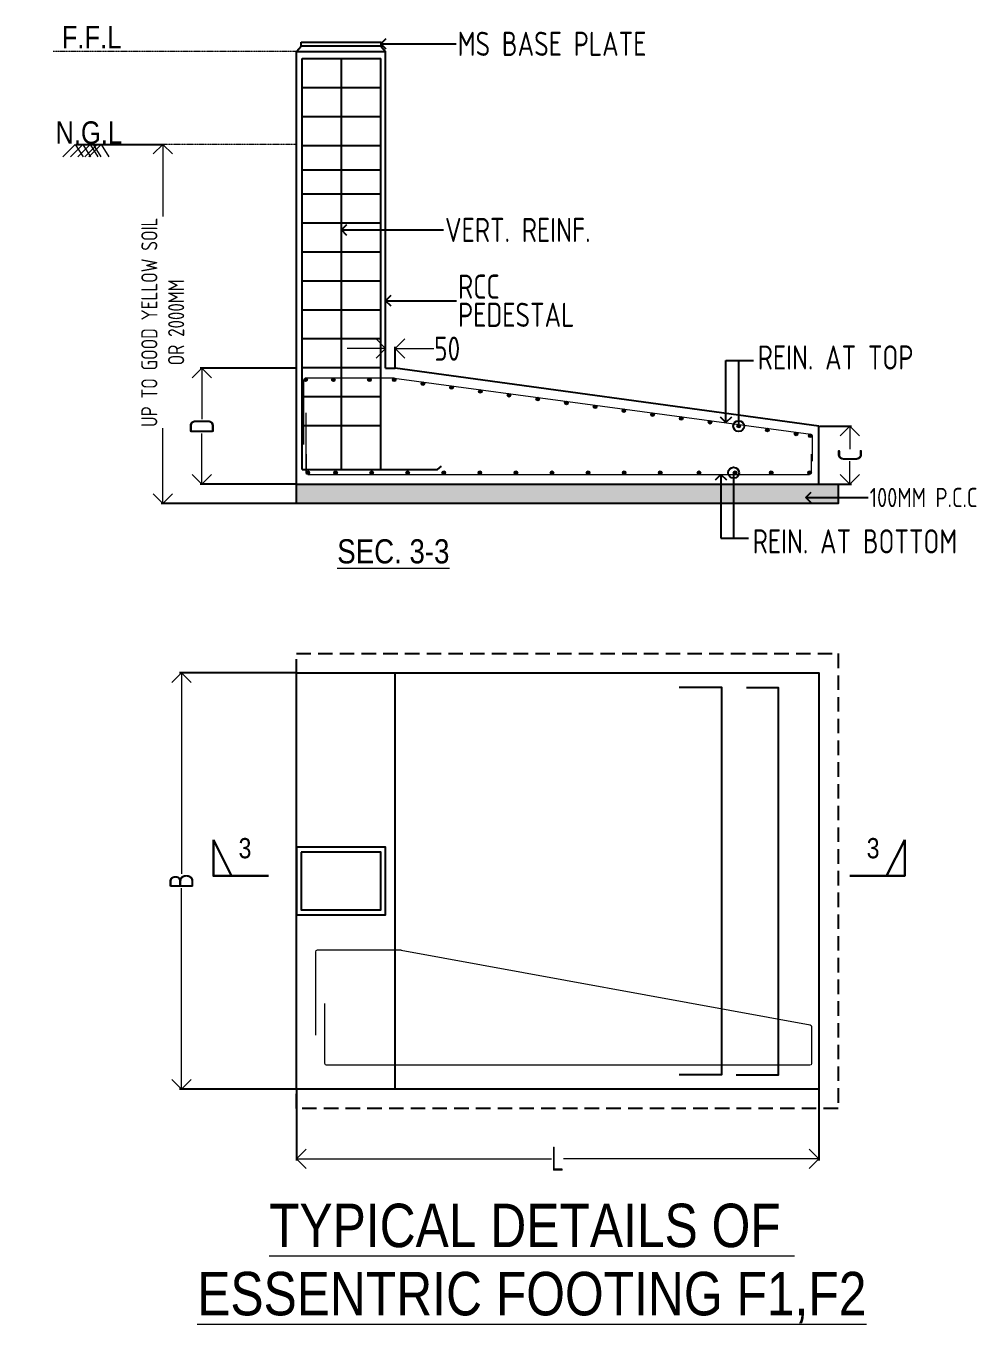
# Model space of a CAD drawing. Header units: millimetres. Extents: x 3470347 to 5996549, y -3470518 to 17149644.
# Drawn here: x 4928181 to 4938041, y 6898553 to 6911994 of the extents above; entities that cross this region are included whole.
import ezdxf
from ezdxf.enums import TextEntityAlignment as Align

# ---------------------------------------------------------------- set-up
doc = ezdxf.new("R2010")
doc.units = ezdxf.units.MM
doc.header["$MEASUREMENT"] = 0
doc.header["$PDMODE"] = 35
doc.header["$PDSIZE"] = -5
doc.linetypes.add('DASHED2', pattern=[0.375, 0.25, -0.125])
doc.linetypes.add('HIDDEN', pattern=[0.375, 0.25, -0.125])
doc.layers.get('0').update_dxf_attribs({"linetype": 'CONTINUOUS', "lineweight": 25})
doc.layers.get('DEFPOINTS').update_dxf_attribs({"linetype": 'CONTINUOUS', "lineweight": 25})
for name, color, linetype, lineweight in [('BLOCK', 7, 'CONTINUOUS', 30), ('L4', 4, 'CONTINUOUS', 30), ('PV_TEXT_ROMANS', 7, 'CONTINUOUS', 0), ('rDIMension', 1, 'CONTINUOUS', 18), ('rPCC DASH', 9, 'HIDDEN', 15), ('rRCC 1', 3, 'CONTINUOUS', 25), ('rRCC 2', 40, 'CONTINUOUS', 15), ('rREINF 1', 1, 'CONTINUOUS', 25), ('TEXT3', 7, 'CONTINUOUS', 30), ('TEXT6', 6, 'CONTINUOUS', 50)]:
    doc.layers.add(name, color=color, linetype=linetype, lineweight=lineweight)
doc.layers.add('S&T_HATCH', color=7, linetype='CONTINUOUS')
doc.styles.add('DIM', font='geniso.shx', dxfattribs={"width": 0.85})
doc.styles.add('J.P', font='ARIALN.TTF')
doc.styles.add('ROMANS', font='', dxfattribs={"width": 0.8})
doc.styles.get('ROMANS').set_extended_font_data('AR CENA')
doc.dimstyles.new('ST-150', dxfattribs={"dimscale": 75, "dimtxt": 3, "dimasz": 2, "dimexe": 0.18, "dimexo": 0.0625, "dimgap": 0.2, "dimtad": 0, "dimdec": 0, "dimlfac": 2, "dimzin": 0, "dimdsep": 46, "dimtxsty": 'DIM', "dimblk": 'OPEN90', "dimcen": 0.09, "dimclrd": 256, "dimclrt": 7, "dimadec": 0, "dimazin": 0, "dimtfac": 1, "dimtdec": 0, "dimtofl": 0, "dimtmove": 0, "dimatfit": 3, "dimldrblk": 'OPEN90', "dimfxl": 1, "dimtolj": 1, "dimtzin": 0, "dimlwd": -1, "dimarcsym": 0})
doc.dimstyles.new('ST-50', dxfattribs={"dimscale": 100, "dimtxt": 2.5, "dimasz": 2, "dimexe": 0.18, "dimexo": 0.0625, "dimgap": 0.2, "dimtad": 0, "dimdec": 0, "dimlfac": 0.5, "dimzin": 0, "dimdsep": 46, "dimtxsty": 'DIM', "dimblk": 'OPEN90', "dimcen": 0.09, "dimclrd": 256, "dimclrt": 7, "dimadec": 0, "dimazin": 0, "dimtfac": 1, "dimtdec": 0, "dimtofl": 0, "dimtmove": 0, "dimatfit": 3, "dimldrblk": 'OPEN90', "dimfxl": 1, "dimtolj": 1, "dimtzin": 0, "dimlwd": -1, "dimarcsym": 0})

# ---------------------------------------------------------------- blocks, each defined once
blk = doc.blocks.new('_Open90')
at = {"color": 0, "linetype": 'ByBlock', "lineweight": -2}
for p, q in [((0, 0), (-1, 0)), ((-0.5, 0.5), (0, 0)), ((0, 0), (-0.5, -0.5))]:
    blk.add_line(p, q, dxfattribs=at)
blk = doc.blocks.new('*D876')
at = {"layer": 'DEFPOINTS', "color": 0}
for p in [(4928692.180789503, 6910768.164020206), (4929597.697571815, 6910768.164020206), (4930981.279877479, 6907048.801802397)]:
    blk.add_point(p, dxfattribs=at)
at = {"layer": 'rDIMension', "color": 0, "lineweight": -2}
for p, q in [((4928698.430789503, 6910768.164020206), (4929615.697571815, 6910768.164020206)), ((4930975.029877479, 6907048.801802397), (4929579.697571815, 6907048.801802397))]:
    blk.add_line(p, q, dxfattribs=at)
at = {"layer": 'rDIMension'}
for p, q in [((4929597.697571815, 6910568.164020206), (4929597.697571815, 6910021.890466753)), ((4929597.697571815, 6907248.801802397), (4929597.697571815, 6907828.546366753))]:
    blk.add_line(p, q, dxfattribs=at)
at = {"layer": 'rDIMension', "xscale": 200, "yscale": 200, "zscale": 200}
for p, rotation in [((4929597.697571815, 6910768.164020206), 90), ((4929597.697571815, 6907048.801802397), 270)]:
    blk.add_blockref('_Open90', p, dxfattribs=dict(at, rotation=rotation))
at = {"layer": 'rDIMension', "color": 7, "insert": (4929597.697571815, 6908925.218416753), "char_height": 250, "attachment_point": 5, "rotation": 90, "style": 'DIM'}
blk.add_mtext('\\A1;{\\H0.66667x;UP TO GOOD YELLOW SOIL\\POR 2000MM}', dxfattribs=at)
blk = doc.blocks.new('*D877')
at = {"layer": 'DEFPOINTS', "color": 0}
for p in [(4936391.229720772, 6907848.801802397), (4936714.017906274, 6907848.801802397), (4936591.229720772, 6907248.801802398)]:
    blk.add_point(p, dxfattribs=at)
at = {"layer": 'rDIMension', "color": 0, "lineweight": -2}
for p, q in [((4936397.479720772, 6907848.801802397), (4936732.017906274, 6907848.801802397)), ((4936597.479720772, 6907248.801802398), (4936732.017906274, 6907248.801802398))]:
    blk.add_line(p, q, dxfattribs=at)
at = {"layer": 'rDIMension'}
for p, q in [((4936714.017906274, 6907648.801802397), (4936714.017906274, 6907611.301802397)), ((4936714.017906274, 6907448.801802398), (4936714.017906274, 6907486.301802397))]:
    blk.add_line(p, q, dxfattribs=at)
at = {"layer": 'rDIMension', "xscale": 200, "yscale": 200, "zscale": 200}
for p, rotation in [((4936714.017906274, 6907848.801802397), 90), ((4936714.017906274, 6907248.801802398), 270)]:
    blk.add_blockref('_Open90', p, dxfattribs=dict(at, rotation=rotation))
at = {"layer": 'rDIMension', "color": 7, "insert": (4936714.017906274, 6907548.801802397), "char_height": 250, "attachment_point": 5, "rotation": 90, "style": 'DIM'}
blk.add_mtext('\\A1;C', dxfattribs=at)
blk = doc.blocks.new('*D878')
at = {"layer": 'DEFPOINTS', "color": 0}
for p in [(4930002.072362051, 6908448.801802397), (4930981.279877479, 6908448.801802397), (4930981.279877479, 6907248.801802397)]:
    blk.add_point(p, dxfattribs=at)
at = {"layer": 'rDIMension', "color": 0, "lineweight": -2}
for p, q in [((4930975.029877479, 6908448.801802397), (4929984.072362051, 6908448.801802397)), ((4930975.029877479, 6907248.801802397), (4929984.072362051, 6907248.801802397))]:
    blk.add_line(p, q, dxfattribs=at)
at = {"layer": 'rDIMension'}
for p, q in [((4930002.072362051, 6908248.801802397), (4930002.072362051, 6907921.926802397)), ((4930002.072362051, 6907448.801802397), (4930002.072362051, 6907775.676802397))]:
    blk.add_line(p, q, dxfattribs=at)
at = {"layer": 'rDIMension', "xscale": 200, "yscale": 200, "zscale": 200}
for p, rotation in [((4930002.072362051, 6908448.801802397), 90), ((4930002.072362051, 6907248.801802397), 270)]:
    blk.add_blockref('_Open90', p, dxfattribs=dict(at, rotation=rotation))
at = {"layer": 'rDIMension', "color": 7, "insert": (4930002.072362051, 6907848.801802397), "char_height": 250, "attachment_point": 5, "rotation": 90, "style": 'DIM'}
blk.add_mtext('\\A1;D', dxfattribs=at)
blk = doc.blocks.new('*D879')
at = {"layer": 'DEFPOINTS', "color": 0}
for p in [(4930981.279877479, 6905294.383428284), (4929790.609119008, 6900985.872859613), (4930981.279877479, 6900985.872859613)]:
    blk.add_point(p, dxfattribs=at)
at = {"layer": 'rDIMension', "color": 0, "lineweight": -2}
for p, q in [((4930975.029877479, 6905294.383428284), (4929772.609119008, 6905294.383428284)), ((4930975.029877479, 6900985.872859613), (4929772.609119008, 6900985.872859613))]:
    blk.add_line(p, q, dxfattribs=at)
at = {"layer": 'rDIMension'}
for p, q in [((4929790.609119008, 6905094.383428284), (4929790.609119008, 6903213.253143948)), ((4929790.609119008, 6901185.872859613), (4929790.609119008, 6903067.003143948))]:
    blk.add_line(p, q, dxfattribs=at)
at = {"layer": 'rDIMension', "xscale": 200, "yscale": 200, "zscale": 200}
for p, rotation in [((4929790.609119008, 6905294.383428284), 90), ((4929790.609119008, 6900985.872859613), 270)]:
    blk.add_blockref('_Open90', p, dxfattribs=dict(at, rotation=rotation))
at = {"layer": 'rDIMension', "color": 7, "insert": (4929790.609119008, 6903140.128143949), "char_height": 250, "attachment_point": 5, "rotation": 90, "style": 'DIM'}
blk.add_mtext('\\A1;B', dxfattribs=at)
blk = doc.blocks.new('*D880')
at = {"layer": 'DEFPOINTS', "color": 0}
for p in [(4930981.279877479, 6900985.872859613), (4936391.229720772, 6900985.872859613), (4936391.229720772, 6900264.785548192)]:
    blk.add_point(p, dxfattribs=at)
at = {"layer": 'rDIMension', "color": 0, "lineweight": -2}
for p, q in [((4930981.279877479, 6900979.622859613), (4930981.279877479, 6900246.785548192)), ((4936391.229720772, 6900979.622859613), (4936391.229720772, 6900246.785548192))]:
    blk.add_line(p, q, dxfattribs=at)
at = {"layer": 'rDIMension'}
for p, q in [((4931181.279877479, 6900264.785548192), (4933623.754799126, 6900264.785548192)), ((4936191.229720772, 6900264.785548192), (4933748.754799126, 6900264.785548192))]:
    blk.add_line(p, q, dxfattribs=at)
at = {"layer": 'rDIMension', "xscale": 200, "yscale": 200, "zscale": 200, "rotation": 180}
blk.add_blockref('_Open90', (4930981.279877479, 6900264.785548192), dxfattribs=at)
at = {"layer": 'rDIMension', "xscale": 200, "yscale": 200, "zscale": 200}
blk.add_blockref('_Open90', (4936391.229720772, 6900264.785548192), dxfattribs=at)
at = {"layer": 'rDIMension', "color": 7, "insert": (4933686.254799126, 6900264.785548192), "char_height": 250, "attachment_point": 5, "style": 'DIM'}
blk.add_mtext('\\A1;L', dxfattribs=at)
blk = doc.blocks.new('SMH-1')
at = {"layer": 'L4'}
for points in [[(0, 0), (814.6229330631322, 0), (814.6229330631322, 534.8206034718023)], [(814.6229330631322, 534.8206034718023), (546.0281598753063, 0)]]:
    blk.add_lwpolyline(points, dxfattribs=at)
at = {"layer": 'TEXT6', "style": 'ROMANS', "width": 0.85}
blk.add_attdef('SEC', text='', height=300, dxfattribs=at).set_placement((346.3707409001945, 410.1505165286653), align=Align.MIDDLE_CENTER)
blk = doc.blocks.new('*D881')
at = {"layer": 'DEFPOINTS', "color": 0}
for p in [(4932006.279877479, 6908652.611773536), (4931906.279877479, 6908448.801802402), (4932006.279877479, 6908448.801802402)]:
    blk.add_point(p, dxfattribs=at)
at = {"layer": 'rDIMension'}
for p, q in [((4931706.279877479, 6908652.611773536), (4931506.279877479, 6908652.611773536)), ((4932206.279877479, 6908652.611773536), (4932406.279877479, 6908652.611773536))]:
    blk.add_line(p, q, dxfattribs=at)
at = {"layer": 'rDIMension', "color": 0, "lineweight": -2}
for p, q in [((4931906.279877479, 6908455.051802402), (4931906.279877479, 6908670.611773536)), ((4932006.279877479, 6908455.051802402), (4932006.279877479, 6908670.611773536))]:
    blk.add_line(p, q, dxfattribs=at)
at = {"layer": 'rDIMension', "xscale": 200, "yscale": 200, "zscale": 200}
blk.add_blockref('_Open90', (4931906.279877479, 6908652.611773536), dxfattribs=at)
at = {"layer": 'rDIMension', "xscale": 200, "yscale": 200, "zscale": 200, "rotation": 180}
blk.add_blockref('_Open90', (4932006.279877479, 6908652.611773536), dxfattribs=at)
at = {"layer": 'rDIMension', "color": 7, "insert": (4932543.238538897, 6908652.611773536), "char_height": 250, "attachment_point": 5, "style": 'DIM'}
blk.add_mtext('\\A1;50', dxfattribs=at)

msp = doc.modelspace()

# ---------------------------------------------------------------- hatches: boundary and pattern name
at = {"layer": 'rRCC 2'}
h = msp.add_hatch(color=256, dxfattribs=at)
h.dxf.hatch_style = 1
edge = h.paths.add_edge_path()
edge.add_arc((4931077.645183047, 6908330.101022458), 18.70077993899758, 0, 360)
h = msp.add_hatch(color=256, dxfattribs=at)
h.dxf.hatch_style = 1
edge = h.paths.add_edge_path()
edge.add_arc((4931364.889280852, 6908330.101022458), 18.70077993899758, 0, 360)
h = msp.add_hatch(color=256, dxfattribs=at)
h.dxf.hatch_style = 1
edge = h.paths.add_edge_path()
edge.add_arc((4931738.511329754, 6908330.101022458), 18.70077993899758, 0, 360)
h = msp.add_hatch(color=256, dxfattribs=at)
h.dxf.hatch_style = 1
edge = h.paths.add_edge_path()
edge.add_arc((4931994.237866423, 6908330.101022458), 18.70077993899758, 0, 360)
h = msp.add_hatch(color=256, dxfattribs=at)
h.dxf.hatch_style = 1
edge = h.paths.add_edge_path()
edge.add_arc((4932291.5584145, 6908290.094876793), 18.70077993899758, 0, 360)
h = msp.add_hatch(color=256, dxfattribs=at)
h.dxf.hatch_style = 1
edge = h.paths.add_edge_path()
edge.add_arc((4932588.878962577, 6908250.088731129), 18.70077993899758, 0, 360)
h = msp.add_hatch(color=256, dxfattribs=at)
h.dxf.hatch_style = 1
edge = h.paths.add_edge_path()
edge.add_arc((4932886.199510654, 6908210.082585464), 18.70077993899758, 0, 360)
h = msp.add_hatch(color=256, dxfattribs=at)
h.dxf.hatch_style = 1
edge = h.paths.add_edge_path()
edge.add_arc((4933183.520058732, 6908170.0764398), 18.70077993899758, 0, 360)
h = msp.add_hatch(color=256, dxfattribs=at)
h.dxf.hatch_style = 1
edge = h.paths.add_edge_path()
edge.add_arc((4933480.840606809, 6908130.070294135), 18.70077993899758, 0, 360)
h = msp.add_hatch(color=256, dxfattribs=at)
h.dxf.hatch_style = 1
edge = h.paths.add_edge_path()
edge.add_arc((4933778.161154886, 6908090.064148471), 18.70077993899758, 0, 360)
h = msp.add_hatch(color=256, dxfattribs=at)
h.dxf.hatch_style = 1
edge = h.paths.add_edge_path()
edge.add_arc((4934075.481702963, 6908050.058002806), 18.70077993899758, 0, 360)
h = msp.add_hatch(color=256, dxfattribs=at)
h.dxf.hatch_style = 1
edge = h.paths.add_edge_path()
edge.add_arc((4934372.80225104, 6908010.051857142), 18.70077993899758, 0, 360)
h = msp.add_hatch(color=256, dxfattribs=at)
h.dxf.hatch_style = 1
edge = h.paths.add_edge_path()
edge.add_arc((4934670.122799117, 6907970.045711477), 18.70077993899758, 0, 360)
h = msp.add_hatch(color=256, dxfattribs=at)
h.dxf.hatch_style = 1
edge = h.paths.add_edge_path()
edge.add_arc((4934967.443347194, 6907930.039565813), 18.70077993899758, 0, 360)
h = msp.add_hatch(color=256, dxfattribs=at)
h.dxf.hatch_style = 1
edge = h.paths.add_edge_path()
edge.add_arc((4935264.763895271, 6907890.033420148), 18.70077993899758, 0, 360)
h = msp.add_hatch(color=256, dxfattribs=at)
h.dxf.hatch_style = 1
edge = h.paths.add_edge_path()
edge.add_arc((4935562.084443348, 6907850.027274484), 18.70077993899758, 0, 360)
h = msp.add_hatch(color=256, dxfattribs=at)
h.dxf.hatch_style = 1
edge = h.paths.add_edge_path()
edge.add_arc((4935859.404991426, 6907810.021128819), 18.70077993899758, 0, 360)
h = msp.add_hatch(color=256, dxfattribs=at)
h.dxf.hatch_style = 1
edge = h.paths.add_edge_path()
edge.add_arc((4936156.725539503, 6907770.014983155), 18.70077993899758, 0, 360)
h = msp.add_hatch(color=256, dxfattribs=at)
h.dxf.hatch_style = 1
edge = h.paths.add_edge_path()
edge.add_arc((4936303.499525516, 6907750.265720947), 18.70077993899758, 0, 360)
h = msp.add_hatch(color=256, dxfattribs=at)
h.dxf.hatch_style = 1
edge = h.paths.add_edge_path()
edge.add_arc((4931099.980657418, 6907367.502582337), 18.70077993899758, 0, 360)
h = msp.add_hatch(color=256, dxfattribs=at)
h.dxf.hatch_style = 1
edge = h.paths.add_edge_path()
edge.add_arc((4931387.224755223, 6907367.502582337), 18.70077993899758, 0, 360)
h = msp.add_hatch(color=256, dxfattribs=at)
h.dxf.hatch_style = 1
edge = h.paths.add_edge_path()
edge.add_arc((4931760.846804126, 6907367.502582337), 18.70077993899758, 0, 360)
h = msp.add_hatch(color=256, dxfattribs=at)
h.dxf.hatch_style = 1
edge = h.paths.add_edge_path()
edge.add_arc((4932134.468853028, 6907367.502582337), 18.70077993899758, 0, 360)
h = msp.add_hatch(color=256, dxfattribs=at)
h.dxf.hatch_style = 1
edge = h.paths.add_edge_path()
edge.add_arc((4932508.090901931, 6907367.502582337), 18.70077993899758, 0, 360)
h = msp.add_hatch(color=256, dxfattribs=at)
h.dxf.hatch_style = 1
edge = h.paths.add_edge_path()
edge.add_arc((4932881.712950833, 6907367.502582337), 18.70077993899758, 0, 360)
h = msp.add_hatch(color=256, dxfattribs=at)
h.dxf.hatch_style = 1
edge = h.paths.add_edge_path()
edge.add_arc((4933255.334999735, 6907367.502582337), 18.70077993899758, 0, 360)
h = msp.add_hatch(color=256, dxfattribs=at)
h.dxf.hatch_style = 1
edge = h.paths.add_edge_path()
edge.add_arc((4933628.957048638, 6907367.502582337), 18.70077993899758, 0, 360)
h = msp.add_hatch(color=256, dxfattribs=at)
h.dxf.hatch_style = 1
edge = h.paths.add_edge_path()
edge.add_arc((4934002.57909754, 6907367.502582337), 18.70077993899758, 0, 360)
h = msp.add_hatch(color=256, dxfattribs=at)
h.dxf.hatch_style = 1
edge = h.paths.add_edge_path()
edge.add_arc((4934376.201146442, 6907367.502582337), 18.70077993899758, 0, 360)
h = msp.add_hatch(color=256, dxfattribs=at)
h.dxf.hatch_style = 1
edge = h.paths.add_edge_path()
edge.add_arc((4934749.823195345, 6907367.502582337), 18.70077993899758, 0, 360)
h = msp.add_hatch(color=256, dxfattribs=at)
h.dxf.hatch_style = 1
edge = h.paths.add_edge_path()
edge.add_arc((4935151.662794126, 6907367.502582336), 18.70077993899758, 0, 360)
h = msp.add_hatch(color=256, dxfattribs=at)
h.dxf.hatch_style = 1
edge = h.paths.add_edge_path()
edge.add_arc((4935525.284843029, 6907367.502582336), 18.70077993899758, 0, 360)
h = msp.add_hatch(color=256, dxfattribs=at)
h.dxf.hatch_style = 1
edge = h.paths.add_edge_path()
edge.add_arc((4935898.906891932, 6907367.502582336), 18.70077993899758, 0, 360)
h = msp.add_hatch(color=256, dxfattribs=at)
h.dxf.hatch_style = 1
edge = h.paths.add_edge_path()
edge.add_arc((4936295.911956084, 6907367.502582337), 18.70077993899758, 0, 360)
h = msp.add_hatch(color=256, dxfattribs=at)
h.dxf.hatch_style = 1
edge = h.paths.add_edge_path()
edge.add_arc((4936295.911956084, 6907367.502582337), 18.70077993899758, 0, 360)
at = {"layer": 'S&T_HATCH', "linetype": 'ByBlock', "transparency": 33554559}
h = msp.add_hatch(dxfattribs=at)
h.set_pattern_fill('AR-CONC', color=256, scale=30)
h.set_pattern_definition([(49.99999999999999, (2549078.607710564, 8939213.165705174), (215.178054780226, -18.82564049477853), [22.5, -247.5]), (355, (2549078.607710564, 8939213.165705174), (-41.6254000839, 225.6576401100035), [18, -198]), (100.45144446, (2549096.539214864, 8939211.596901976), (173.5526540181336, 206.8319972905888), [19.1220575999998, -210.3426335999984]), (46.18420000000001, (2549078.607710564, 8939273.165705174), (320.1723992014717, -49.65578423792296), [33.75, -371.25]), (96.63563549, (2549105.288734064, 8939269.027713075), (280.3985837022685, 292.2355802323651), [28.6831026, -315.5141279999999]), (351.1841639899999, (2549078.607710564, 8939273.165705174), (280.3985835164319, 292.2355800809971), [27, -297.0000003]), (21, (2549108.607710564, 8939258.165705174), (179.0721156355385, -120.7856671996016), [22.5, -247.5]), (326.0000000000001, (2549108.607710564, 8939258.165705174), (72.99459957647451, 217.5450135140559), [18, -198]), (71.45144474, (2549123.530386764, 8939248.100232977), (252.0667130189913, 96.75934584190615), [19.122057, -210.3426336]), (37.50000000000001, (2549078.607710564, 8939213.165705174), (3.647956595187201, 99.86815614939344), [0, -195.6, 0, -201, 0, -198.75]), (7.499999999999999, (2549078.607710564, 8939213.165705174), (78.92086123264458, 118.3235135647081), [0, -114.6, 0, -191.1, 0, -75.75]), (327.5, (2549011.707710564, 8939213.165705174), (160.1467308517227, -6.766461520313927), [0, -75, 0, -234, 0, -310.5]), (317.5, (2548981.707710564, 8939213.165705174), (174.9558508027159, 30.03149469969532), [0, -97.5, 0, -155.4, 0, -220.5])])
h.paths.add_polyline_path([(4936591.229720772, 6907248.801802397), (4930981.279877479, 6907248.801802398), (4930981.279877479, 6907048.801802398), (4936591.229720772, 6907048.801802397)])

# ---------------------------------------------------------------- linework, layer by layer
at = {"color": 3, "linetype": 'ByBlock'}
msp.add_lwpolyline([(4930981.279877479, 6907048.801802397), (4930981.279877479, 6908448.801802397)], dxfattribs=at)
at = {"linetype": 'DASHED2', "ltscale": 600}
msp.add_lwpolyline([(4930981.279877479, 6900785.872859613), (4930981.279877479, 6905494.383428284), (4936591.229720772, 6905494.383428284), (4936591.229720772, 6900785.872859613)], close=True, dxfattribs=at)
at = {"color": 1, "linetype": 'ByBlock'}
msp.add_lwpolyline([(4930981.279877479, 6900985.872859613), (4930981.279877479, 6905294.383428284), (4936391.229720772, 6905294.383428284), (4936391.229720772, 6900985.872859613)], close=True, dxfattribs=at)
msp.add_lwpolyline([(4932006.279877481, 6900985.872859613), (4932006.279877481, 6905294.383428284)], dxfattribs=at)
at = {"color": 3, "linetype": 'ByBlock'}
msp.add_lwpolyline([(4930981.279877479, 6903490.128143949), (4930981.279877479, 6902790.128143949), (4931906.279877481, 6902790.128143956), (4931906.279877481, 6903490.128143956)], close=True, dxfattribs=at)
at = {"color": 2, "linetype": 'ByBlock'}
msp.add_lwpolyline([(4931031.279877479, 6903440.128143949), (4931031.279877479, 6902840.128143949), (4931856.279877481, 6902840.128143956), (4931856.279877481, 6903440.128143956)], close=True, dxfattribs=at)
at = {"layer": 'rPCC DASH'}
for p, q in [((4931106.279877481, 6911728.164020206), (4928463.082130815, 6911728.164020206)), ((4930981.279877479, 6910768.164020206), (4928835.845683378, 6910768.164020206))]:
    msp.add_line(p, q, dxfattribs=at)
at = {"layer": 'rRCC 1', "color": 0}
for p, q in [((4930981.279877479, 6911728.164020206), (4931031.279877479, 6911785.746299906)), ((4931856.279877481, 6911785.746299906), (4931906.279877481, 6911728.164020206))]:
    msp.add_line(p, q, dxfattribs=at)
at = {"layer": 'rRCC 1'}
for p, q in [((4930981.279877479, 6908448.801802397), (4930981.279877479, 6911728.164020206)), ((4930981.279877479, 6911728.164020206), (4931906.279877481, 6911728.164020206)), ((4931906.279877481, 6908448.801802397), (4931906.279877481, 6911728.164020206)), ((4930981.279877479, 6908448.801802397), (4930981.279877479, 6908448.801802397)), ((4931906.279877481, 6908448.801802397), (4932006.279877481, 6908448.801802397)), ((4936391.229720772, 6907848.801802397), (4932006.279877481, 6908448.801802397)), ((4936391.229720772, 6907248.801802397), (4936391.229720772, 6907848.801802397))]:
    msp.add_line(p, q, dxfattribs=at)
at = {"layer": 'rRCC 1', "color": 2}
for p, q in [((4931041.972908474, 6907402.676568418), (4931041.972908474, 6911656.173682272)), ((4931041.972908474, 6911656.173682272), (4931856.279877481, 6911656.173682272)), ((4931041.972908474, 6907402.676568418), (4931041.972908474, 6911656.173682272)), ((4931449.126392978, 6907402.676568418), (4931449.126392978, 6911656.173682272)), ((4931856.279877481, 6907402.676568418), (4931856.279877481, 6911656.173682272)), ((4931041.972908474, 6911356.173682272), (4931856.279877481, 6911356.173682272)), ((4931041.972908474, 6911056.173682272), (4931856.279877481, 6911056.173682272)), ((4931041.972908474, 6910756.173682272), (4931856.279877481, 6910756.173682272)), ((4931041.972908474, 6910505.911300855), (4931856.279877481, 6910505.911300855)), ((4931041.972908474, 6910256.173682272), (4931856.279877481, 6910256.173682272)), ((4931041.972908474, 6909956.173682272), (4931856.279877481, 6909956.173682272)), ((4931041.972908474, 6909656.173682272), (4931856.279877481, 6909656.173682272)), ((4931041.972908474, 6909356.173682272), (4931856.279877481, 6909356.173682272)), ((4931041.972908474, 6909056.173682272), (4931856.279877481, 6909056.173682272)), ((4931041.972908474, 6908756.173682272), (4931856.279877481, 6908756.173682272)), ((4931041.972908474, 6908456.173682272), (4931856.279877481, 6908456.173682272)), ((4931041.972908474, 6908156.173682272), (4931856.279877481, 6908156.173682272)), ((4931041.972908474, 6907856.173682272), (4931856.279877481, 6907856.173682272)), ((4932442.889474962, 6907402.676568418), (4932483.010241024, 6907436.677152408)), ((4931041.972908474, 6907402.676568418), (4931999.919729593, 6907402.676568418)), ((4931506.279877481, 6907402.676568418), (4931963.26674804, 6907402.676568418)), ((4931856.279877481, 6907402.676568418), (4932442.889474962, 6907402.676568418))]:
    msp.add_line(p, q, dxfattribs=at)
at = {"layer": 'rRCC 1', "color": 0}
msp.add_lwpolyline([(4931031.279877479, 6911826.578775955), (4931856.279877481, 6911826.578775955), (4931856.279877481, 6911785.746299906), (4931031.279877479, 6911785.746299906)], close=True, dxfattribs=at)
at = {"layer": 'rRCC 1'}
msp.add_lwpolyline([(4931106.279877481, 6910506.538169954), (4931106.279877481, 6910506.515157634)], dxfattribs=at)
msp.add_lwpolyline([(4930981.279877479, 6907248.801802398), (4936591.229720772, 6907248.801802397), (4936591.229720772, 6907048.801802397), (4930981.279877479, 6907048.801802398)], close=True, dxfattribs=at)
at = {"layer": 'rRCC 1', "color": 2}
for points in [[(4934947.026357674, 6905148.080663512), (4935383.206217141, 6905148.080663512), (4935383.206217141, 6901134.24237151), (4934947.026357674, 6901134.24237151)], [(4935644.359223836, 6905142.514183165), (4935971.424403884, 6905142.514183165), (4935971.424403884, 6901128.675891162), (4935535.244544418, 6901128.675891162)]]:
    msp.add_lwpolyline(points, dxfattribs=at)
at = {"layer": 'rRCC 2'}
for p, q in [((4928692.180789503, 6910768.164020206), (4928564.301475354, 6910640.107135113)), ((4928769.273986361, 6910768.164020206), (4928641.394672212, 6910640.107135113)), ((4928692.180789503, 6910768.164020206), (4928771.990856734, 6910640.107135113)), ((4928845.119150895, 6910768.164020206), (4928717.239836744, 6910640.107135113)), ((4928769.273986361, 6910768.164020206), (4928849.084053592, 6910640.107135113)), ((4928917.353021887, 6910768.164020206), (4928789.473707738, 6910640.107135113)), ((4928959.502402254, 6910768.164020206), (4928831.623088106, 6910640.107135113)), ((4928845.119150895, 6910768.164020206), (4928924.929218124, 6910640.107135113)), ((4928877.33867406, 6910768.164020206), (4928957.148741289, 6910640.107135113)), ((4928959.502402254, 6910768.164020206), (4929039.312469485, 6910640.107135113))]:
    msp.add_line(p, q, dxfattribs=at)
for points in [[(4931058.683917772, 6907658.910311986), (4931058.683917772, 6908329.840537123, -0.4142135623443229), (4931077.645183046, 6908348.801802397), (4931989.73242733, 6908348.801802397, -0.06921653228741868), (4931994.907304644, 6908348.081979653), (4936308.017822416, 6907768.461930156, -0.335381499519169), (4936321.804210377, 6907750.220487624), (4936321.804210377, 6907485.919675421)], [(4931181.433290597, 6901542.688537885), (4931181.433290597, 6902406.722762575, -0.4142135623443229), (4931200.394555871, 6902425.684027849), (4932063.083514662, 6902425.684027849, -0.06921653228741868), (4932068.258391975, 6902424.964205105), (4936302.868706342, 6901652.240156054, -0.335381499519169), (4936316.655094303, 6901633.998713523), (4936316.655094303, 6901251.541293571, -0.4142135623443229), (4936297.693829028, 6901232.580028296), (4931294.92475555, 6901232.580028296, -0.4142135623443229), (4931275.963490275, 6901251.541293572), (4931275.963490275, 6901872.163955022)]]:
    msp.add_lwpolyline(points, format="xyb", dxfattribs=at)
for points in [[(4931081.279877479, 6907367.502582337), (4931081.279877479, 6907988.385729123)], [(4931081.279877479, 6907558.801802398), (4931081.279877479, 6907367.502582337)], [(4936314.612736023, 6907367.502582337), (4936314.612736023, 6907558.801802398)], [(4931099.980657418, 6907348.801802398), (4936295.911956084, 6907348.801802397)]]:
    msp.add_lwpolyline(points, dxfattribs=at)
for centre in [(4931077.645183047, 6908330.101022458), (4931077.645183047, 6908330.101022458), (4931364.889280852, 6908330.101022458), (4931364.889280852, 6908330.101022458), (4931738.511329754, 6908330.101022458), (4931738.511329754, 6908330.101022458), (4931994.237866423, 6908330.101022458), (4931994.237866423, 6908330.101022458), (4932291.5584145, 6908290.094876793, -5.244137667398649e-08), (4932291.5584145, 6908290.094876793, -5.244137667398649e-08), (4932588.878962577, 6908250.088731129, -1.04882753347973e-07), (4932588.878962577, 6908250.088731129, -1.04882753347973e-07), (4932886.199510654, 6908210.082585464, -1.573241300219595e-07), (4932886.199510654, 6908210.082585464, -1.573241300219595e-07), (4933183.520058732, 6908170.0764398, -2.09765506695946e-07), (4933183.520058732, 6908170.0764398, -2.09765506695946e-07), (4933480.840606809, 6908130.070294135, -2.622068833699325e-07), (4933480.840606809, 6908130.070294135, -2.622068833699325e-07), (4933778.161154886, 6908090.064148471, -3.146482600439189e-07), (4933778.161154886, 6908090.064148471, -3.146482600439189e-07), (4934075.481702963, 6908050.058002806, -3.670896367179055e-07), (4934075.481702963, 6908050.058002806, -3.670896367179055e-07), (4934372.80225104, 6908010.051857142, -4.195310133918919e-07), (4934372.80225104, 6908010.051857142, -4.195310133918919e-07), (4934670.122799117, 6907970.045711477, -4.719723900658784e-07), (4934670.122799117, 6907970.045711477, -4.719723900658784e-07), (4934967.443347194, 6907930.039565813, -5.244137667398649e-07), (4934967.443347194, 6907930.039565813, -5.244137667398649e-07), (4935264.763895271, 6907890.033420148, -5.768551434138515e-07), (4935264.763895271, 6907890.033420148, -5.768551434138515e-07), (4935562.084443348, 6907850.027274484, -6.292965200878379e-07), (4935562.084443348, 6907850.027274484, -6.292965200878379e-07), (4935859.404991426, 6907810.021128819, -6.817378967618244e-07), (4935859.404991426, 6907810.021128819, -6.817378967618244e-07), (4936156.725539503, 6907770.014983155, -7.341792734358109e-07), (4936156.725539503, 6907770.014983155, -7.341792734358109e-07), (4936303.499525516, 6907750.265720947, -7.600672584271155e-07), (4936303.499525516, 6907750.265720947, -7.600672584271155e-07), (4931099.980657418, 6907367.502582337), (4931099.980657418, 6907367.502582337), (4931387.224755223, 6907367.502582337), (4931387.224755223, 6907367.502582337), (4931760.846804126, 6907367.502582337), (4931760.846804126, 6907367.502582337), (4932134.468853028, 6907367.502582337), (4932134.468853028, 6907367.502582337), (4932508.090901931, 6907367.502582337), (4932508.090901931, 6907367.502582337), (4932881.712950833, 6907367.502582337), (4932881.712950833, 6907367.502582337), (4933255.334999735, 6907367.502582337), (4933255.334999735, 6907367.502582337), (4933628.957048638, 6907367.502582337), (4933628.957048638, 6907367.502582337), (4934002.57909754, 6907367.502582337), (4934002.57909754, 6907367.502582337), (4934376.201146442, 6907367.502582337), (4934376.201146442, 6907367.502582337), (4934749.823195345, 6907367.502582337), (4934749.823195345, 6907367.502582337), (4935151.662794126, 6907367.502582336), (4935151.662794126, 6907367.502582336), (4935525.284843029, 6907367.502582336), (4935525.284843029, 6907367.502582336), (4935898.906891932, 6907367.502582336), (4935898.906891932, 6907367.502582336), (4936295.911956084, 6907367.502582337), (4936295.911956084, 6907367.502582337), (4936295.911956084, 6907367.502582337), (4936295.911956084, 6907367.502582337)]:
    msp.add_circle(centre, 18.70077993899758, dxfattribs=at)

# ---------------------------------------------------------------- block references
at = {"layer": 'BLOCK'}
ref = msp.add_blockref('SMH-1', (4930691.26939625, 6903193.487870326), dxfattribs=dict(at, xscale=-0.6985281548173935, yscale=0.6985281548173935, zscale=0.6985281548173935))
ref.add_attrib('SEC', '3', dxfattribs={"layer": 'TEXT6', "height": 209.558446445218, "style": 'ROMANS', "width": 0.85}).set_placement((4930449.319681726, 6903479.989553835), align=Align.MIDDLE_CENTER)
at = {"layer": 'BLOCK', "xscale": 0.6985281548173935, "yscale": 0.6985281548173935, "zscale": 0.6985281548173935}
msp.add_blockref('SMH-1', (4936712.217614667, 6903193.487870326), dxfattribs=at).add_auto_attribs({'SEC': '3'})

# ---------------------------------------------------------------- texts
at = {"layer": 'PV_TEXT_ROMANS', "style": 'J.P'}
for s, height, p in [('%%USEC. 3-3', 250, (4931985.83054275, 6906553.953173201)), ('%%UTYPICAL DETAILS OF ', 450, (4933419.744609468, 6899573.856815089)), ('%%UESSENTRIC FOOTING F1,F2', 450, (4933419.744609468, 6898829.04091694))]:
    msp.add_text(s, height=height, rotation=359.9999999999999, dxfattribs=at).set_placement(p, align=Align.MIDDLE)
at = {"layer": 'rDIMension', "color": 7, "char_height": 250, "attachment_point": 4, "line_spacing_factor": 0.7, "style": 'DIM'}
for s, insert in [('\\A1;RCC\\PPEDESTAL', (4932655.248873686, 6909148.621746967)), ('\\A1;REIN. AT TOP', (4935758.741342283, 6908560.897325185, -6.292965200878379e-07)), ('\\A1;REIN. AT BOTTOM', (4935706.587399646, 6906656.632531635))]:
    msp.add_mtext(s, dxfattribs=dict(at, insert=insert))
at = {"layer": 'rDIMension', "color": 7, "insert": (4936918.986177831, 6907111.192290837), "char_height": 200, "attachment_point": 4, "style": 'DIM'}
msp.add_mtext('\\A1;100MM P.C.C', dxfattribs=at)
at = {"layer": 'rRCC 2', "color": 7, "char_height": 250, "attachment_point": 4, "style": 'DIM'}
for s, insert in [('\\A1;MS BASE PLATE', (4932650.982624074, 6911808.938262495)), ('\\A1;VERT. REINF.', (4932520.907393079, 6909881.683237116))]:
    msp.add_mtext(s, dxfattribs=dict(at, insert=insert))
at = {"layer": 'TEXT3', "style": 'ROMANS', "width": 0.85}
for s, p in [('F.F.L', (4928552.428220668, 6911761.428223291)), ('N.G.L', (4928486.286924687, 6910773.650860493))]:
    msp.add_text(s, height=232.5536011379122, dxfattribs=at).set_placement(p)

# ---------------------------------------------------------------- dimensions: what is measured, and where the dimension line sits
at = {"layer": 'rDIMension'}
for base, p1, p2, text, picture, middle in [((4929597.697571815, 6910768.164020206), (4930981.279877479, 6907048.801802397), (4928692.180789503, 6910768.164020206), '{\\H0.66667x;UP TO GOOD YELLOW SOIL\\POR 2000MM}', '*D876', (4929597.697571815, 6908925.218416753)), ((4936714.017906274, 6907848.801802397), (4936591.229720772, 6907248.801802398), (4936391.229720772, 6907848.801802397), 'C', '*D877', (4936714.017906274, 6907548.801802397))]:
    dim = msp.add_linear_dim(base=base, p1=p1, p2=p2, angle=90, text=text, dimstyle='ST-50', dxfattribs=at)
    dim.commit()
    dim.dimension.update_dxf_attribs({"geometry": picture, "text_midpoint": middle, "dimtype": 160})
dim = msp.add_linear_dim(base=(4932006.279877479, 6908652.611773536), p1=(4931906.279877479, 6908448.801802402), p2=(4932006.279877479, 6908448.801802402), angle=180, dimstyle='ST-50', dxfattribs=at)
dim.commit()
dim.dimension.update_dxf_attribs({"geometry": '*D881', "text_midpoint": (4932543.238538897, 6908652.611773536)})
dim = msp.add_linear_dim(base=(4930002.072362051, 6908448.801802397), p1=(4930981.279877479, 6907248.801802397), p2=(4930981.279877479, 6908448.801802397), angle=90, text='D', dimstyle='ST-50', dxfattribs=at)
dim.commit()
dim.dimension.update_dxf_attribs({"geometry": '*D878', "text_midpoint": (4930002.072362051, 6907848.801802397)})
dim = msp.add_linear_dim(base=(4929790.609119008, 6900985.872859613), p1=(4930981.279877479, 6905294.383428284), p2=(4930981.279877479, 6900985.872859613), angle=90, text='B', dimstyle='ST-50', override={"dimtxsty": 'DIM'}, dxfattribs=at)
dim.commit()
dim.dimension.update_dxf_attribs({"geometry": '*D879', "text_midpoint": (4929790.609119008, 6903140.128143949)})
dim = msp.add_linear_dim(base=(4936391.229720772, 6900264.785548192), p1=(4930981.279877479, 6900985.872859613), p2=(4936391.229720772, 6900985.872859613), text='L', dimstyle='ST-50', override={"dimtxsty": 'DIM'}, dxfattribs=at)
dim.commit()
dim.dimension.update_dxf_attribs({"geometry": '*D880', "text_midpoint": (4933686.254799126, 6900264.785548192)})

# ---------------------------------------------------------------- leaders
at = {"layer": 'rREINF 1', "annotation_type": 0, "has_hookline": 1, "hookline_direction": 0, "horizontal_direction": (1, 1.430212185077031e-12, 0)}
for points, text_width in [([(4931856.279877481, 6911808.938262495), (4932635.982624074, 6911808.938262495)], 1976.25), ([(4931447.59901681, 6909881.683237116), (4932505.907393079, 6909881.683237116)], 1530)]:
    msp.add_leader(points, dimstyle='ST-150', override={"dimasz": 1.5}, dxfattribs=dict(at, text_width=text_width))
at = {"layer": 'rREINF 1', "annotation_type": 0, "has_hookline": 1, "hookline_direction": 0}
for points, text_width in [([(4931906.279877481, 6909148.621746967), (4932640.248873686, 6909148.621746967)], 1253.75), ([(4936256.533115086, 6907111.192290837), (4936903.986177831, 6907111.192290837)], 1122)]:
    msp.add_leader(points, dimstyle='ST-150', override={"dimasz": 1.5}, dxfattribs=dict(at, text_width=text_width))
at = {"layer": 'rREINF 1'}
for points, override in [([(4935430.717791556, 6907886.358442479, -6.292965200878379e-07), (4935430.717791556, 6908528.715063741, -6.292965200878379e-07), (4935717.173359048, 6908528.715063741, -6.292965200878379e-07)], {"dimasz": 1.5}), ([(4935562.084443348, 6907850.027274484, -6.292965200878379e-07), (4935562.084443348, 6908528.715063741, -6.292965200878379e-07), (4935717.173359048, 6908528.715063741, -6.292965200878379e-07)], {"dimasz": 1.5, "dimldrblk": 'DotBlank'}), ([(4935378.563848919, 6907348.801802399), (4935378.563848919, 6906688.814793079), (4935665.01941641, 6906688.814793079)], {"dimasz": 1.5}), ([(4935509.930500711, 6907367.502582337), (4935509.930500711, 6906688.814793079), (4935665.01941641, 6906688.814793079)], {"dimasz": 1.5, "dimldrblk": 'DotBlank'})]:
    msp.add_leader(points, dimstyle='ST-150', override=override, dxfattribs=at)

doc.saveas('drawing.dxf')
